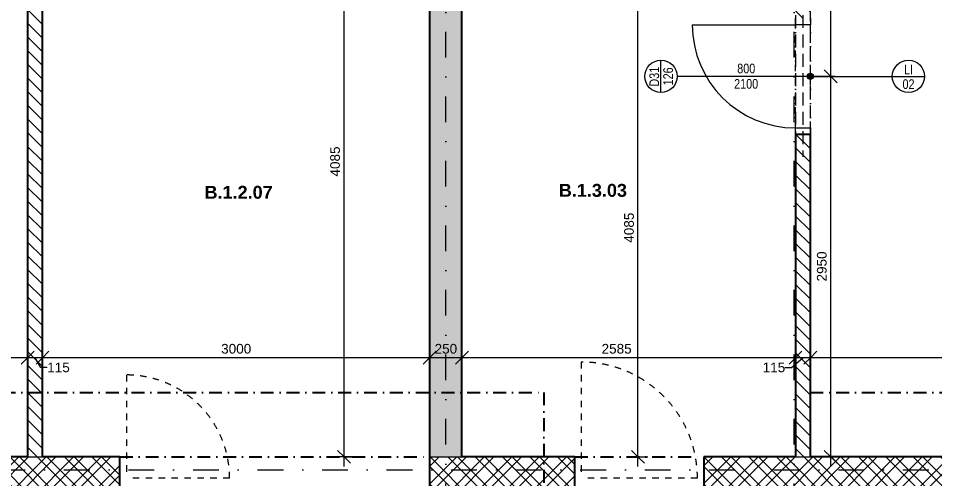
# Model space of a CAD drawing. Header units: millimetres. Extents: x -8633 to 38101, y -2985 to 57546.
# Drawn here: x 9259 to 16359, y 43884 to 47453 of the extents above; entities that cross this region are included whole.
import ezdxf

# ---------------------------------------------------------------- set-up
doc = ezdxf.new("R2010")
doc.units = ezdxf.units.MM
for name, pattern in [('HA_Dash_2mm-S1mm', [100, 50, -50]), ('HA_Dash_3mm-S1mm', [150, 100, -50]), ('HA_DashDot_10mm-S3mm', [500, 200, -150, 0, -150]), ('HA_DashDot_2_2mm-S0_6mm', [110, 50, -30, 0, -30]), ('HA_DashDot_4mm-S1mm', [200, 100, -50, 0, -50])]:
    doc.linetypes.add(name, pattern=pattern)
for name, color, linetype, lineweight in [('A-____-____-DIMS', 9, 'Continuous', 5), ('A-____-____-DIMS-50', 9, 'Continuous', 5), ('A-AREA-____-IDEN', 9, 'Continuous', 9), ('A-DOOR-____-IDEN', 9, 'Continuous', 9), ('A-DOOR-____-MCUT', 9, 'HA_DashDot_2_2mm-S0_6mm', 9), ('A-DOOR-____-OTLN', 9, 'Continuous', 9), ('A-DOOR-FRAM-MCUT', 9, 'Continuous', 9), ('A-FLOR-____-OVHD', 9, 'HA_DashDot_4mm-S1mm', 25), ('A-GENM-____-HDLN', 9, 'HA_Dash_3mm-S1mm', 9), ('A-GENM-____-IDEN', 9, 'Continuous', 9), ('A-GENM-____-OTLN', 9, 'Continuous', 9), ('A-WALL-____-MCUT', 9, 'Continuous', 25), ('A-WALL-____-PATT', 9, 'Continuous', 25), ('I-WALL-____-MCUT', 9, 'Continuous', 25), ('S-GRID-____-OTLN', 9, 'Continuous', 5)]:
    doc.layers.add(name, color=color, linetype=linetype, lineweight=lineweight)
doc.styles.add('Arial_1', font='arial.ttf', dxfattribs={"height": 75})
doc.styles.add('Arial_2', font='arial.ttf', dxfattribs={"width": 0.8, "height": 75})
doc.styles.add('Arial_B', font='arialbd.ttf', dxfattribs={"height": 100})
doc.dimstyles.new('Inner_Dimensions', dxfattribs={"dimscale": 304.8, "dimtxt": 76.519455, "dimasz": 0.328084, "dimexe": 0.246063, "dimexo": 0.0625, "dimgap": 0.032808, "dimtad": 1, "dimdec": 0, "dimzin": 0, "dimdsep": 46, "dimtxsty": 'Arial_1', "dimblk1": 'OBLIQUE', "dimblk2": 'OBLIQUE', "dimsah": 1, "dimcen": 0.09, "dimdle": 0.246063, "dimazin": 0, "dimtfac": 1, "dimtdec": 4, "dimtix": 1, "dimtmove": 0, "dimatfit": 3, "dimfxl": 0.246063, "dimfxlon": 1, "dimtvp": 1, "dimtolj": 1, "dimtzin": 0, "dimlwd": 9, "dimlwe": 9, "dimarcsym": 2})
doc.dimstyles.new('Inner_Dimensions_1', dxfattribs={"dimscale": 304.8, "dimtxt": 76.519455, "dimasz": 0.328084, "dimexe": 0.246063, "dimexo": 0.0625, "dimgap": 0.032808, "dimtad": 1, "dimdec": 0, "dimzin": 0, "dimdsep": 46, "dimtxsty": 'Arial_1', "dimblk1": 'OBLIQUE', "dimblk2": 'OBLIQUE', "dimsah": 1, "dimcen": 0.09, "dimdle": 0.246063, "dimazin": 0, "dimtfac": 1, "dimtdec": 4, "dimtix": 1, "dimtmove": 2, "dimatfit": 3, "dimfxl": 0.246063, "dimfxlon": 1, "dimtvp": 1, "dimtolj": 1, "dimtzin": 0, "dimlwd": 9, "dimlwe": 9, "dimarcsym": 2})
doc.dimstyles.new('Inner_Dimensions_2', dxfattribs={"dimscale": 304.8, "dimtxt": 76.519455, "dimasz": 0.328084, "dimexe": 0.246063, "dimexo": 0.0625, "dimgap": 0.032808, "dimtad": 1, "dimdec": 0, "dimzin": 0, "dimdsep": 46, "dimtxsty": 'Arial_1', "dimblk1": 'OBLIQUE', "dimblk2": 'OBLIQUE', "dimsah": 1, "dimcen": 0.09, "dimdle": 0.246063, "dimazin": 0, "dimtfac": 1, "dimtdec": 4, "dimtix": 1, "dimtmove": 1, "dimatfit": 3, "dimfxl": 0.246063, "dimfxlon": 1, "dimtvp": 1, "dimtolj": 1, "dimtzin": 0, "dimlwd": 9, "dimlwe": 9, "dimarcsym": 2})
pattern_1 = [(135, (0, 0), (-53.03301, -53.03301), [])]

# ---------------------------------------------------------------- blocks, each defined once
blk = doc.blocks.new('HA_DR_Single_Swing_Solid - In_BJ_800x2100-2124336-DPS_1NP - B')
at = {"layer": 'A-DOOR-____-MCUT'}
for p, q in [((-400, 57.5), (400, 57.5)), ((-400, -57.5), (400, -57.5))]:
    blk.add_line(p, q, dxfattribs=at)
at = {"layer": 'A-DOOR-____-OTLN', "lineweight": 5}
blk.add_line((400, 857.5), (400, 57.5), dxfattribs=at)
blk.add_arc((400, 57.5), 800, 90, 180, dxfattribs=at)
at = {"layer": 'A-DOOR-FRAM-MCUT'}
for p, q in [((-450, 57.5), (-400, 57.5)), ((-400, 57.5), (-400, -57.5)), ((400, 57.5), (450, 57.5)), ((400, -57.5), (400, 57.5)), ((-400, -57.5), (-450, -57.5)), ((450, -57.5), (400, -57.5))]:
    blk.add_line(p, q, dxfattribs=at)
blk = doc.blocks.new('ABMV_CW_Single_Swing_Generic - Ex_Glass_SKLOPNE-1553233-DPS_1NP - B')
at = {"layer": 'A-DOOR-____-OTLN', "linetype": 'HA_Dash_2mm-S1mm', "lineweight": 5}
for p in [(-450, -30), (450, -930)]:
    blk.add_line(p, (450, -30), dxfattribs=at)
blk.add_arc((450, -30), 900, 180, 270, dxfattribs=at)
blk = doc.blocks.new('ABMV_CW_Single_Swing_Generic - Ex_Glass_SKLOPNE-1944711-DPS_1NP - B')
at = {"layer": 'A-DOOR-____-OTLN', "linetype": 'HA_Dash_2mm-S1mm', "lineweight": 5}
for p in [(-400, -30), (400, -830)]:
    blk.add_line(p, (400, -30), dxfattribs=at)
blk.add_arc((400, -30), 800, 180, 270, dxfattribs=at)
blk = doc.blocks.new('TB_Porotherm KP11_5_1250mm - TB_Porotherm KP11_5_1250mm-1925016-DPS_1NP - B')
at = {"layer": 'A-GENM-____-HDLN'}
for p, q in [((625, 57.5), (-625, 57.5)), ((-625, 0), (625, 0)), ((-625, -57.5), (625, -57.5))]:
    blk.add_line(p, q, dxfattribs=at)
blk = doc.blocks.new('DIMBLOCK23-DPS_1NP - B')
at = {"layer": 'A-____-____-DIMS-50', "lineweight": 9}
for p, q in [((15395.7, 44746), (15395.7, 44896)), ((20720.7, 44746), (20720.7, 44896)), ((15395.7, 44821), (15345.7, 44771)), ((15395.7, 44821), (15445.7, 44871)), ((20720.7, 44821), (15395.7, 44821)), ((15395.7, 44821), (15395.7, 44746)), ((20720.7, 44821), (20670.7, 44771)), ((20720.7, 44821), (20770.7, 44871)), ((20720.7, 44821), (20720.7, 44746))]:
    blk.add_line(p, q, dxfattribs=at)
at = {"layer": 'A-____-____-DIMS-50', "color": 0, "lineweight": 9, "insert": (17942.8, 44928.4), "char_height": 75, "width": 276.883, "attachment_point": 1, "line_spacing_factor": 0.941778, "style": 'Arial_1'}
blk.add_mtext('5325', dxfattribs=at)
blk = doc.blocks.new('_Oblique')
at = {"color": 0, "linetype": 'ByBlock', "lineweight": -2}
blk.add_line((-0.5, -0.5), (0.5, 0.5), dxfattribs=at)
blk = doc.blocks.new('DIMBLOCK24-DPS_1NP - B')
at = {"layer": 'A-____-____-DIMS-50', "lineweight": 9}
for p, q in [((15280.7, 44746), (15280.7, 44896)), ((15395.7, 44746), (15395.7, 44896)), ((15280.7, 44821), (15230.7, 44771)), ((15249.2, 44745.4), (15338.2, 44821)), ((15280.7, 44821), (15330.7, 44871)), ((15395.7, 44821), (15280.7, 44821)), ((15280.7, 44821), (15280.7, 44746)), ((15395.7, 44821), (15345.7, 44771)), ((15395.7, 44821), (15445.7, 44871)), ((15395.7, 44821), (15395.7, 44746)), ((15199.2, 44745.4), (15249.2, 44745.4))]:
    blk.add_line(p, q, dxfattribs=at)
at = {"layer": 'A-____-____-DIMS-50', "color": 0, "lineweight": 9, "insert": (15026.2, 44783.9), "char_height": 75, "width": 207.662, "attachment_point": 1, "line_spacing_factor": 0.941778, "style": 'Arial_1'}
blk.add_mtext('115', dxfattribs=at)
blk = doc.blocks.new('DIMBLOCK25-DPS_1NP - B')
at = {"layer": 'A-____-____-DIMS-50', "lineweight": 9}
for p, q in [((12695.7, 44746), (12695.7, 44896)), ((15280.7, 44746), (15280.7, 44896)), ((12695.7, 44821), (12645.7, 44771)), ((12695.7, 44821), (12745.7, 44871)), ((15280.7, 44821), (12695.7, 44821)), ((12695.7, 44821), (12695.7, 44746)), ((15280.7, 44821), (15230.7, 44771)), ((15280.7, 44821), (15330.7, 44871)), ((15280.7, 44821), (15280.7, 44746))]:
    blk.add_line(p, q, dxfattribs=at)
at = {"layer": 'A-____-____-DIMS-50', "color": 0, "lineweight": 9, "insert": (13778.2, 44928.4), "char_height": 75, "width": 276.883, "attachment_point": 1, "line_spacing_factor": 0.941778, "style": 'Arial_1'}
blk.add_mtext('2585', dxfattribs=at)
blk = doc.blocks.new('DIMBLOCK26-DPS_1NP - B')
at = {"layer": 'A-____-____-DIMS-50', "lineweight": 9}
for p, q in [((12445.7, 44746), (12445.7, 44896)), ((12695.7, 44746), (12695.7, 44896)), ((12445.7, 44821), (12395.7, 44771)), ((12445.7, 44821), (12495.7, 44871)), ((12695.7, 44821), (12445.7, 44821)), ((12445.7, 44821), (12445.7, 44746)), ((12695.7, 44821), (12645.7, 44771)), ((12695.7, 44821), (12745.7, 44871)), ((12695.7, 44821), (12695.7, 44746))]:
    blk.add_line(p, q, dxfattribs=at)
at = {"layer": 'A-____-____-DIMS-50', "color": 0, "lineweight": 9, "insert": (12484.2, 44928.4), "char_height": 75, "width": 207.662, "attachment_point": 1, "line_spacing_factor": 0.941778, "style": 'Arial_1'}
blk.add_mtext('250', dxfattribs=at)
blk = doc.blocks.new('DIMBLOCK27-DPS_1NP - B')
at = {"layer": 'A-____-____-DIMS-50', "lineweight": 9}
for p, q in [((9445.7, 44746), (9445.7, 44896)), ((12445.7, 44746), (12445.7, 44896)), ((9445.7, 44821), (9395.7, 44771)), ((9445.7, 44821), (9495.7, 44871)), ((12445.7, 44821), (9445.7, 44821)), ((9445.7, 44821), (9445.7, 44746)), ((12445.7, 44821), (12395.7, 44771)), ((12445.7, 44821), (12495.7, 44871)), ((12445.7, 44821), (12445.7, 44746))]:
    blk.add_line(p, q, dxfattribs=at)
at = {"layer": 'A-____-____-DIMS-50', "color": 0, "lineweight": 9, "insert": (10830.3, 44928.4), "char_height": 75, "width": 276.883, "attachment_point": 1, "line_spacing_factor": 0.941778, "style": 'Arial_1'}
blk.add_mtext('3000', dxfattribs=at)
blk = doc.blocks.new('DIMBLOCK28-DPS_1NP - B')
at = {"layer": 'A-____-____-DIMS-50', "lineweight": 9}
for p, q in [((9330.7, 44746), (9330.7, 44896)), ((9445.7, 44746), (9445.7, 44896)), ((9330.7, 44821), (9280.7, 44771)), ((9330.7, 44821), (9380.7, 44871)), ((9445.7, 44821), (9330.7, 44821)), ((9330.7, 44821), (9330.7, 44746)), ((9432.4, 44745.4), (9388.2, 44821)), ((9445.7, 44821), (9395.7, 44771)), ((9445.7, 44821), (9495.7, 44871)), ((9445.7, 44821), (9445.7, 44746)), ((9482.4, 44745.4), (9432.4, 44745.4))]:
    blk.add_line(p, q, dxfattribs=at)
at = {"layer": 'A-____-____-DIMS-50', "color": 0, "lineweight": 9, "insert": (9482.4, 44783.9), "char_height": 75, "width": 207.662, "attachment_point": 1, "line_spacing_factor": 0.941778, "style": 'Arial_1'}
blk.add_mtext('115', dxfattribs=at)
blk = doc.blocks.new('DIMBLOCK29-DPS_1NP - B')
at = {"layer": 'A-____-____-DIMS-50', "lineweight": 9}
for p, q in [((7295.7, 44746), (7295.7, 44896)), ((9330.7, 44746), (9330.7, 44896)), ((7295.7, 44821), (7245.7, 44771)), ((7295.7, 44821), (7345.7, 44871)), ((9330.7, 44821), (7295.7, 44821)), ((7295.7, 44821), (7295.7, 44746)), ((9330.7, 44821), (9280.7, 44771)), ((9330.7, 44821), (9380.7, 44871)), ((9330.7, 44821), (9330.7, 44746))]:
    blk.add_line(p, q, dxfattribs=at)
at = {"layer": 'A-____-____-DIMS-50', "color": 0, "lineweight": 9, "insert": (8034.8, 44928.4), "char_height": 75, "width": 276.883, "attachment_point": 1, "line_spacing_factor": 0.941778, "style": 'Arial_1'}
blk.add_mtext('2035', dxfattribs=at)
blk = doc.blocks.new('HA_TAG_Door_TypeMark_wDimensions - Scale50_Left with Bouble-921048-DPS_1NP - B')
at = {"layer": 'A-DOOR-____-IDEN'}
for p, q in [((-2.5, 22), (2.5, 22)), ((0, -5), (0, 19.5))]:
    blk.add_line(p, q, dxfattribs=at)
blk.add_circle((0, 22), 2.5, dxfattribs=at)
blk = doc.blocks.new('DIMBLOCK167-DPS_1NP - B')
at = {"layer": 'A-____-____-DIMS-50', "lineweight": 9}
for p, q in [((14060.2, 48137.7), (14010.2, 48187.7)), ((13985.2, 48137.7), (14135.2, 48137.7)), ((14060.2, 48137.7), (13985.2, 48137.7)), ((14060.2, 43977.7), (14060.2, 48137.7)), ((14060.2, 48137.7), (14110.2, 48087.7)), ((14060.2, 44052.7), (14010.2, 44102.7)), ((13985.2, 44052.7), (14135.2, 44052.7)), ((14060.2, 44052.7), (13985.2, 44052.7)), ((14060.2, 44052.7), (14110.2, 44002.7))]:
    blk.add_line(p, q, dxfattribs=at)
at = {"layer": 'A-____-____-DIMS-50', "color": 0, "lineweight": 9, "insert": (13952.9, 45712.9), "char_height": 75, "width": 276.883, "attachment_point": 1, "rotation": 90, "line_spacing_factor": 0.941778, "style": 'Arial_1'}
blk.add_mtext('4085', dxfattribs=at)
blk = doc.blocks.new('DIMBLOCK176-DPS_1NP - B')
at = {"layer": 'A-____-____-DIMS-50', "lineweight": 9}
for p, q in [((11782.4, 48137.7), (11732.4, 48187.7)), ((11707.4, 48137.7), (11857.4, 48137.7)), ((11782.4, 48137.7), (11707.4, 48137.7)), ((11782.4, 43977.7), (11782.4, 48137.7)), ((11782.4, 48137.7), (11832.4, 48087.7)), ((11782.4, 44052.7), (11732.4, 44102.7)), ((11857.4, 44052.7), (11707.4, 44052.7)), ((11782.4, 44052.7), (11832.4, 44002.7)), ((11782.4, 44052.7), (11857.4, 44052.7))]:
    blk.add_line(p, q, dxfattribs=at)
at = {"layer": 'A-____-____-DIMS-50', "color": 0, "lineweight": 9, "insert": (11675.1, 46226.1), "char_height": 75, "width": 276.883, "attachment_point": 1, "rotation": 90, "line_spacing_factor": 0.941778, "style": 'Arial_1'}
blk.add_mtext('4085', dxfattribs=at)
blk = doc.blocks.new('DIMBLOCK211-DPS_1NP - B')
at = {"layer": 'A-____-____-DIMS-50', "lineweight": 9}
for p, q in [((15554, 47002.7), (15504, 47052.7)), ((15479, 47002.7), (15629, 47002.7)), ((15554, 47002.7), (15479, 47002.7)), ((15554, 43977.7), (15554, 47002.7)), ((15554, 47002.7), (15604, 46952.7)), ((15554, 44052.7), (15504, 44102.7)), ((15479, 44052.7), (15629, 44052.7)), ((15554, 44052.7), (15479, 44052.7)), ((15554, 44052.7), (15604, 44002.7))]:
    blk.add_line(p, q, dxfattribs=at)
at = {"layer": 'A-____-____-DIMS-50', "color": 0, "lineweight": 9, "insert": (15446.6, 45412.4), "char_height": 75, "width": 276.883, "attachment_point": 1, "rotation": 90, "line_spacing_factor": 0.941778, "style": 'Arial_1'}
blk.add_mtext('2950', dxfattribs=at)
blk = doc.blocks.new('DIMBLOCK212-DPS_1NP - B')
at = {"layer": 'A-____-____-DIMS-50', "lineweight": 9}
for p, q in [((15554, 48837.7), (15504, 48887.7)), ((15554, 47002.7), (15554, 48912.7)), ((15479, 48837.7), (15629, 48837.7)), ((15554, 48837.7), (15479, 48837.7)), ((15554, 48837.7), (15604, 48787.7)), ((15554, 47002.7), (15504, 47052.7)), ((15479, 47002.7), (15629, 47002.7)), ((15554, 47002.7), (15479, 47002.7)), ((15554, 47002.7), (15604, 46952.7))]:
    blk.add_line(p, q, dxfattribs=at)
at = {"layer": 'A-____-____-DIMS-50', "color": 0, "lineweight": 9, "insert": (15446.6, 47804.9), "char_height": 75, "width": 276.883, "attachment_point": 1, "rotation": 90, "line_spacing_factor": 0.941778, "style": 'Arial_1'}
blk.add_mtext('1835', dxfattribs=at)
blk = doc.blocks.new('HA_TAG_GM_Products - Generic-588599-DPS_1NP - B')
at = {"layer": 'A-GENM-____-IDEN'}
blk.add_line((-2.5, 0), (2.5, 0), dxfattribs=at)
blk.add_circle((0, 0), 2.5, dxfattribs=at)

msp = doc.modelspace()

# ---------------------------------------------------------------- hatches: boundary and pattern name
at = {"layer": 'A-GENM-____-IDEN'}
h = msp.add_hatch(color=256, dxfattribs=at)
edge = h.paths.add_edge_path()
edge.add_arc((15395.7, 47002.7), 25, 0, 360)
at = {"layer": 'A-WALL-____-PATT', "lineweight": 9}
msp.add_hatch(color=256, dxfattribs=at).paths.add_polyline_path([(12445.7, 44052.7), (12695.7, 44052.7), (12695.7, 50677.7), (12445.7, 50677.7), (12445.7, 44620.1)])
at = {"layer": 'A-WALL-____-PATT', "lineweight": 5}
h = msp.add_hatch(dxfattribs=at)
h.set_pattern_fill('FP_2', color=256, style=0, pattern_type=2)
h.set_pattern_definition(pattern_1)
h.paths.add_polyline_path([(9445.7, 44052.7), (9445.7, 48737.7), (9330.7, 48737.7), (9330.7, 44052.7)])
h = msp.add_hatch(dxfattribs=at)
h.set_pattern_fill('FP_2', color=256, style=0, pattern_type=2)
h.set_pattern_definition(pattern_1)
h.paths.add_polyline_path([(15395.7, 44052.7), (15395.7, 46552.7), (15280.7, 46552.7), (15280.7, 44052.7)])
h.paths.add_polyline_path([(15280.7, 47452.7), (15395.7, 47452.7), (15395.7, 48137.7), (15280.7, 48137.7), (15280.7, 47678.5)])
h = msp.add_hatch(dxfattribs=at)
h.set_pattern_fill('FP_1', color=256, style=0, pattern_type=2)
h.set_pattern_definition([(45, (0, 0), (-106.066, 106.066), []), (45, (75, 0), (-106.066, 106.066), []), (315, (0, 0), (106.066, 106.066), []), (315, (75, 0), (106.066, 106.066), [])])
h.paths.add_polyline_path([(20720.7, 43612.7), (20720.7, 44052.7), (18845.7, 44052.7), (18845.7, 43612.7), (19075.7, 43612.7), (19075.7, 43711.8), (19175.7, 43711.8), (19175.7, 43612.7)])
h.paths.add_polyline_path([(16445.7, 43612.7), (16445.7, 44052.7), (14570.7, 44052.7), (14570.7, 43612.7), (14855.7, 43612.7), (14855.7, 43711.8), (14955.7, 43711.8), (14955.7, 43612.7)])
h.paths.add_polyline_path([(12445.7, 43612.7), (13570.7, 43612.7), (13570.7, 44052.7), (12445.7, 44052.7)])
h.paths.add_polyline_path([(10045.7, 43612.7), (10045.7, 44052.7), (8945.7, 44052.7), (8945.7, 43612.7)])
h.paths.add_polyline_path([(7945.7, 43612.7), (7945.7, 44052.7), (6395.7, 44052.7), (6395.7, 43612.7), (6650.7, 43612.7), (6650.7, 43711.8), (6750.7, 43711.8), (6750.7, 43612.7)])
h.paths.add_polyline_path([(5395.7, 43612.7), (5395.7, 44052.7), (4295.7, 44052.7), (4295.7, 43612.7)])
h.paths.add_polyline_path([(1895.7, 43612.7), (1895.7, 44052.7), (-104.3, 44052.7), (-104.3, 43612.7), (390.7, 43612.7), (390.7, 43708.8), (490.7, 43708.8), (490.7, 43612.7)])
h.paths.add_polyline_path([(-2504.3, 43612.7), (-2504.3, 44052.7), (-4979.3, 44052.7), (-4979.3, 43612.7), (-4724.3, 43612.7), (-4724.3, 43711.8), (-4624.3, 43711.3), (-4624.3, 43612.7), (-4147.4, 43612.7)])
h.paths.add_polyline_path([(-5979.3, 43612.7), (-5979.3, 44052.7), (-6819.3, 44052.7), (-6819.3, 43612.7)])

# ---------------------------------------------------------------- linework, layer by layer
at = {"layer": 'A-FLOR-____-OVHD'}
for p, q in [((8735.7, 44552.7), (13330.7, 44552.7)), ((13330.7, 44552.7), (13330.7, 43692.7)), ((15395.7, 44552.7), (18330.7, 44552.7)), ((10045.7, 44052.7), (12445.7, 44052.7)), ((13570.7, 44052.7), (14570.7, 44052.7))]:
    msp.add_line(p, q, dxfattribs=at)
at = {"layer": 'A-GENM-____-IDEN'}
msp.add_line((15395.7, 47002.7), (16030.7, 47002.7), dxfattribs=at)
msp.add_circle((15395.7, 47002.7), 25, dxfattribs=at)
at = {"layer": 'A-WALL-____-MCUT'}
for p, q in [((9330.7, 44052.7), (8945.7, 44052.7)), ((10045.7, 44052.7), (9445.7, 44052.7)), ((10045.7, 43567.7), (10045.7, 44052.7)), ((12445.7, 44052.7), (12445.7, 43567.7)), ((13570.7, 44052.7), (12695.7, 44052.7)), ((13570.7, 43567.7), (13570.7, 44052.7)), ((15280.7, 44052.7), (14570.7, 44052.7)), ((14570.7, 44052.7), (14570.7, 43567.7)), ((16445.7, 44052.7), (15395.7, 44052.7))]:
    msp.add_line(p, q, dxfattribs=at)
at = {"layer": 'A-WALL-____-MCUT', "lineweight": 9}
for p, q in [((9330.7, 44052.7), (9445.7, 44052.7)), ((12445.7, 44052.7), (12695.7, 44052.7)), ((15280.7, 44052.7), (15395.7, 44052.7))]:
    msp.add_line(p, q, dxfattribs=at)
at = {"layer": 'I-WALL-____-MCUT'}
for p, q in [((9330.7, 48737.7), (9330.7, 44052.7)), ((9445.7, 44052.7), (9445.7, 48737.7)), ((12445.7, 48137.7), (12445.7, 44052.7)), ((12695.7, 44052.7), (12695.7, 48137.7)), ((15280.7, 46552.7), (15280.7, 44052.7)), ((15395.7, 46552.7), (15280.7, 46552.7)), ((15395.7, 44052.7), (15395.7, 46552.7))]:
    msp.add_line(p, q, dxfattribs=at)
at = {"layer": 'S-GRID-____-OTLN', "linetype": 'HA_DashDot_10mm-S3mm', "lineweight": 9}
for p, q in [((12570.7, 38646.2), (12570.7, 55921.8)), ((15270.7, 38646.2), (15270.7, 55921.8)), ((-6891.4, 43952.7), (21515.9, 43952.7))]:
    msp.add_line(p, q, dxfattribs=at)

# ---------------------------------------------------------------- block references
at = {"layer": 'A-DOOR-____-IDEN', "xscale": 49.99999999999998, "yscale": 49.99999999999998, "zscale": 49.99999999999998, "rotation": 89.99999999999991}
msp.add_blockref('HA_TAG_Door_TypeMark_wDimensions - Scale50_Left with Bouble-921048-DPS_1NP - B', (15338.2, 47002.7), dxfattribs=at)
at = {"layer": 'A-DOOR-____-OTLN'}
for name, p, rotation in [('HA_DR_Single_Swing_Solid - In_BJ_800x2100-2124336-DPS_1NP - B', (15338.2, 47002.7), 89.99999999999982), ('ABMV_CW_Single_Swing_Generic - Ex_Glass_SKLOPNE-1553233-DPS_1NP - B', (14070.7, 43857.7), 180), ('ABMV_CW_Single_Swing_Generic - Ex_Glass_SKLOPNE-1944711-DPS_1NP - B', (10495.7, 43857.7), 180)]:
    msp.add_blockref(name, p, dxfattribs=dict(at, rotation=rotation))
at = {"layer": 'A-GENM-____-IDEN', "xscale": 49.99999999999998, "yscale": 49.99999999999998, "zscale": 49.99999999999998}
msp.add_blockref('HA_TAG_GM_Products - Generic-588599-DPS_1NP - B', (16155.7, 47002.7), dxfattribs=at)
at = {"layer": 'A-GENM-____-OTLN', "rotation": 269.9999999999998}
msp.add_blockref('TB_Porotherm KP11_5_1250mm - TB_Porotherm KP11_5_1250mm-1925016-DPS_1NP - B', (15338.2, 47002.7), dxfattribs=at)

# ---------------------------------------------------------------- texts
at = {"layer": 'A-AREA-____-IDEN', "lineweight": 5, "char_height": 100, "width": 653.375, "attachment_point": 1, "style": 'Arial_B'}
for s, insert in [('B.1.2.07', (10701.4, 46153.9)), ('B.1.3.03', (13446.6, 46168.9))]:
    msp.add_mtext(s, dxfattribs=dict(at, insert=insert))
at = {"layer": 'A-DOOR-____-IDEN', "lineweight": 5, "char_height": 75, "attachment_point": 1, "style": 'Arial_2'}
for s, insert, width in [('800', (14829, 47101.3), 173.164), ('2100', (14805.2, 46982.2), 230.886)]:
    msp.add_mtext(s, dxfattribs=dict(at, insert=insert, width=width))
at = {"layer": 'A-DOOR-____-IDEN', "lineweight": 5, "char_height": 75, "attachment_point": 1, "rotation": 90, "style": 'Arial_2'}
for s, insert, width in [('D31', (14148.8, 46923), 189.198), ('126', (14255.9, 46932.5), 173.164)]:
    msp.add_mtext(s, dxfattribs=dict(at, insert=insert, width=width))
at = {"layer": 'A-GENM-____-IDEN', "lineweight": 5, "char_height": 75, "attachment_point": 1, "style": 'Arial_2'}
for s, insert, width in [('LI', (16121.9, 47092.8), 86.582), ('02', (16109.9, 46980.1), 115.443)]:
    msp.add_mtext(s, dxfattribs=dict(at, insert=insert, width=width))

# ---------------------------------------------------------------- dimensions: what is measured, and where the dimension line sits
at = {"layer": 'A-____-____-DIMS', "lineweight": 9}
for base, p1, p2, override, picture, middle in [((15554, 48837.7), (15479, 47002.7), (15479, 48837.7), {"dimpost": '<>', "dimfxl": 1835}, 'DIMBLOCK212-DPS_1NP - B', (15505.7, 47920.2)), ((15554, 47002.7), (15479, 44052.7), (15479, 47002.7), {"dimpost": '<>', "dimfxl": 2950}, 'DIMBLOCK211-DPS_1NP - B', (15505.7, 45527.7))]:
    dim = msp.add_linear_dim(base=base, p1=p1, p2=p2, angle=90, dimstyle='Inner_Dimensions', override=override, dxfattribs=at)
    dim.commit()
    dim.dimension.update_dxf_attribs({"geometry": picture, "text_midpoint": middle})
for base, p1, p2, override, picture, middle in [((11782.4, 48137.7), (11857.4, 44052.7), (11707.4, 48137.7), {"dimpost": '<>', "dimfxl": 4087.75305}, 'DIMBLOCK176-DPS_1NP - B', (11725.1, 46364.5)), ((14060.2, 48137.7), (13985.2, 44052.7), (13985.2, 48137.7), {"dimpost": '<>', "dimfxl": 4085}, 'DIMBLOCK167-DPS_1NP - B', (14002.9, 45851.4))]:
    dim = msp.add_linear_dim(base=base, p1=p1, p2=p2, angle=90, dimstyle='Inner_Dimensions_1', override=override, dxfattribs=at)
    dim.commit()
    dim.dimension.update_dxf_attribs({"geometry": picture, "text_midpoint": middle, "dimtype": 160, "text_rotation": 90})
for base, p1, p2, override, picture, middle in [((7295.7, 44821), (9330.7, 44746), (7295.7, 44746), {"dimpost": '<>', "dimfxl": 2035}, 'DIMBLOCK29-DPS_1NP - B', (8173.2, 44878.4)), ((12695.7, 44821), (15280.7, 44746), (12695.7, 44746), {"dimpost": '<>', "dimfxl": 2585}, 'DIMBLOCK25-DPS_1NP - B', (13916.7, 44878.4))]:
    dim = msp.add_linear_dim(base=base, p1=p1, p2=p2, dimstyle='Inner_Dimensions_1', override=override, dxfattribs=at)
    dim.commit()
    dim.dimension.update_dxf_attribs({"geometry": picture, "text_midpoint": middle, "dimtype": 160, "text_rotation": 360})
for base, p1, p2, picture, middle in [((9330.7, 44821), (9445.7, 44746), (9330.7, 44746), 'DIMBLOCK28-DPS_1NP - B', (9586.2, 44733.9)), ((15280.7, 44821), (15395.7, 44746), (15280.7, 44746), 'DIMBLOCK24-DPS_1NP - B', (15130, 44733.9))]:
    dim = msp.add_linear_dim(base=base, p1=p1, p2=p2, dimstyle='Inner_Dimensions_2', override={"dimpost": '<>', "dimfxl": 115}, dxfattribs=at)
    dim.commit()
    dim.dimension.update_dxf_attribs({"geometry": picture, "text_midpoint": middle, "dimtype": 160})
for base, p1, p2, override, picture, middle in [((9445.7, 44821), (12445.7, 44746), (9445.7, 44746), {"dimpost": '<>', "dimfxl": 3000}, 'DIMBLOCK27-DPS_1NP - B', (10945.7, 44869.3)), ((12445.7, 44821), (12695.7, 44746), (12445.7, 44746), {"dimpost": '<>', "dimfxl": 250}, 'DIMBLOCK26-DPS_1NP - B', (12570.7, 44869.3)), ((15395.7, 44821), (20720.7, 44746), (15395.7, 44746), {"dimpost": '<>', "dimfxl": 5325}, 'DIMBLOCK23-DPS_1NP - B', (18058.2, 44869.3))]:
    dim = msp.add_linear_dim(base=base, p1=p1, p2=p2, dimstyle='Inner_Dimensions', override=override, dxfattribs=at)
    dim.commit()
    dim.dimension.update_dxf_attribs({"geometry": picture, "text_midpoint": middle})

doc.saveas('drawing.dxf')
